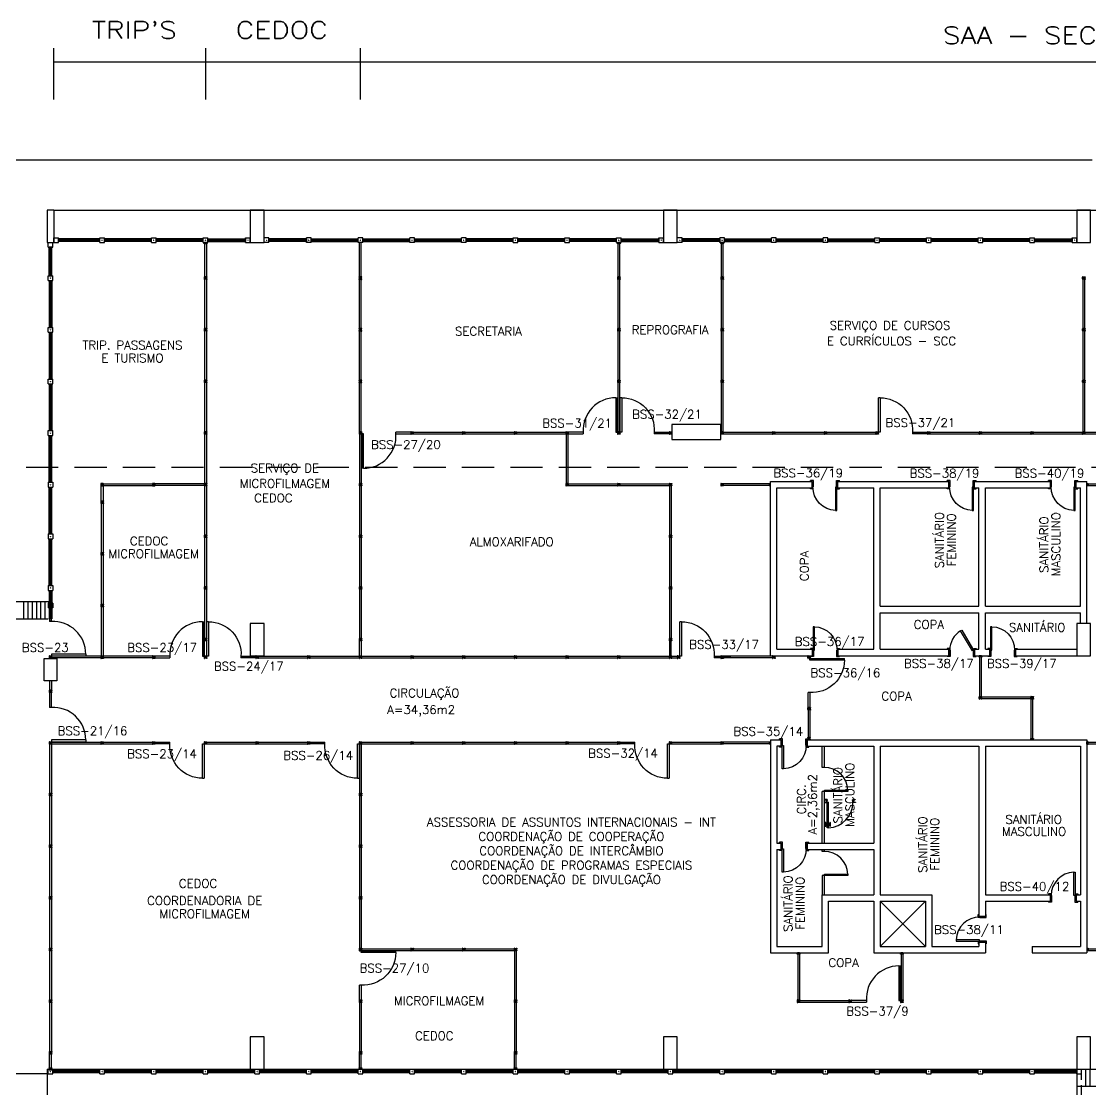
# Model space of a CAD drawing. Header units: millimetres. Extents: x 2121 to 2225, y 1330 to 1388.
# Drawn here: x 2156.72 to 2181.56, y 1362.96 to 1387.77 of the extents above; entities that cross this region are included whole.
import ezdxf
from ezdxf.enums import TextEntityAlignment as Align

# ---------------------------------------------------------------- set-up
doc = ezdxf.new("R2010")
doc.units = ezdxf.units.MM
doc.linetypes.add('HIDDEN', pattern=[0.375, 0.25, -0.125])
for name, color, linetype in [('1', 1, 'Continuous'), ('ALV', 2, 'Continuous'), ('CENTRO_DE_CUSTO', 1, 'Continuous'), ('DIV', 2, 'Continuous'), ('ESQ', 1, 'Continuous'), ('ESTR', 2, 'Continuous'), ('PEÇAS', 1, 'Continuous'), ('PISO', 1, 'Continuous'), ('PORTA', 2, 'Continuous'), ('PROJ', 1, 'HIDDEN'), ('TEXTO', 2, 'Continuous'), ('TEXTO-ENDEREÇO', 2, 'Continuous'), ('TEXTOCENTROCUSTO', 2, 'Continuous'), ('ÁREA', 2, 'Continuous')]:
    doc.layers.add(name, color=color, linetype=linetype)
doc.styles.add('ROMAND', font='romans.shx', dxfattribs={"height": 0.6})
doc.styles.add('UNB-100', font='simplex.shx', dxfattribs={"height": 0.2})
doc.styles.add('UNB-100-1', font='simplex.shx', dxfattribs={"height": 0.2})

# ---------------------------------------------------------------- blocks, each defined once
blk = doc.blocks.new('ESQ')
at = {"linetype": 'Continuous'}
for p, q in [((-0.004, 0), (0.004, 0)), ((0, 0.004), (0, -0.004)), ((0.055, 0.03), (1.145, 0.03)), ((0.055, 0.03), (0.055, -0.03)), ((0.055, 0.01), (1.145, 0.01)), ((1.145, 0.03), (1.145, -0.03)), ((1.204, 0), (1.196, 0)), ((1.2, 0.004), (1.2, -0.004)), ((0.055, -0.01), (1.145, -0.01)), ((0.055, -0.03), (1.145, -0.03))]:
    blk.add_line(p, q, dxfattribs=at)
blk = doc.blocks.new('ESQMT')
for p, q in [((-0.055, 0.055), (-0.055, -0.055)), ((0.055, 0.055), (-0.055, 0.055)), ((0.055, 0.055), (0.055, -0.055)), ((0.055, -0.055), (-0.055, -0.055))]:
    blk.add_line(p, q)
blk = doc.blocks.new('DIVI12')
for p, q in [((-0.004, 0), (0.004, 0)), ((0, 0.004), (0, -0.004)), ((0.025, 0.02), (0.025, -0.02)), ((0.025, 0.02), (1.175, 0.02)), ((1.175, 0.02), (1.175, -0.02)), ((1.204, 0), (1.196, 0)), ((1.2, 0.004), (1.2, -0.004)), ((0.025, -0.02), (1.175, -0.02))]:
    blk.add_line(p, q)
blk = doc.blocks.new('MONT')
for p, q in [((-0.03, 0.03), (-0.03, 0.02)), ((-0.02, 0.03), (-0.03, 0.03)), ((-0.03, 0.02), (-0.025, 0.02)), ((-0.025, -0.02), (-0.025, 0.02)), ((-0.02, 0.025), (-0.02, 0.03)), ((-0.02, 0.025), (0.02, 0.025)), ((0.02, 0.02), (-0.02, 0.02)), ((-0.02, 0.02), (-0.02, -0.02)), ((-0.004, 0), (0.004, 0)), ((0, 0.004), (0, -0.004)), ((0.02, 0.03), (0.02, 0.025)), ((0.02, 0.03), (0.03, 0.03)), ((0.02, -0.02), (0.02, 0.02)), ((0.025, 0.02), (0.025, -0.02)), ((0.025, 0.02), (0.03, 0.02)), ((0.03, 0.03), (0.03, 0.02)), ((-0.025, -0.02), (-0.03, -0.02)), ((-0.03, -0.02), (-0.03, -0.03)), ((-0.03, -0.03), (-0.02, -0.03)), ((-0.02, -0.02), (0.02, -0.02)), ((0.02, -0.025), (-0.02, -0.025)), ((-0.02, -0.03), (-0.02, -0.025)), ((0.02, -0.03), (0.02, -0.025)), ((0.03, -0.03), (0.02, -0.03)), ((0.025, -0.02), (0.03, -0.02)), ((0.03, -0.02), (0.03, -0.03))]:
    blk.add_line(p, q)
blk = doc.blocks.new('IMONT')
for p, q in [((0, 0.025), (0.02, 0.025)), ((0, 0.025), (0, -0.025)), ((0.02, 0.02), (0.005, 0.02)), ((0.005, 0.02), (0.005, -0.02)), ((0.02, 0.03), (0.02, 0.025)), ((0.02, 0.03), (0.03, 0.03)), ((0.02, -0.02), (0.02, 0.02)), ((0.025, 0.02), (0.025, -0.02)), ((0.025, 0.02), (0.03, 0.02)), ((0.03, 0.03), (0.03, 0.02)), ((0.02, -0.025), (0, -0.025)), ((0.005, -0.02), (0.02, -0.02)), ((0.02, -0.03), (0.02, -0.025)), ((0.03, -0.03), (0.02, -0.03)), ((0.025, -0.02), (0.03, -0.02)), ((0.03, -0.02), (0.03, -0.03))]:
    blk.add_line(p, q)
blk = doc.blocks.new('DIVPILAB')
for p, q in [((-0.004, 0), (0.004, 0)), ((0, 0.004), (0, -0.004)), ((-0.02, -0.025), (0.02, -0.025)), ((-0.02, -0.8), (-0.02, -0.025)), ((0.02, -0.8), (0.02, -0.025)), ((-0.02, -0.8), (-0.02, -0.795)), ((-0.02, -0.8), (0.02, -0.8)), ((0.02, -0.8), (0.02, -0.795))]:
    blk.add_line(p, q)
at = {"linetype": 'Continuous', "rotation": 90}
blk.add_blockref('IMONT', (0, -0.825), dxfattribs=at)
blk = doc.blocks.new('DIVPSP')
at = {"linetype": 'Continuous'}
for p, q in [((0.02, -0.025), (-0.02, -0.025)), ((-0.02, -0.35), (-0.02, -0.025)), ((0.02, -0.35), (0.02, -0.025))]:
    blk.add_line(p, q, dxfattribs=at)
at = {"rotation": 90}
blk.add_blockref('IMONT', (0, -0.375), dxfattribs=at)
blk = doc.blocks.new('PDDIV12')
for p, q in [((-0.07, 0.82), (-0.07, 0.02)), ((-0.07, 0.82), (-0.03, 0.82)), ((-0.03, 0.02), (-0.03, 0.82)), ((-1.2, 0), (-1.21, 0)), ((-1.2, 0.01), (-1.2, -0.01)), ((-1.19, 0), (-1.2, 0)), ((-1.175, 0.02), (-1.175, -0.02)), ((-0.825, 0.02), (-1.175, 0.02)), ((-0.825, 0.02), (-0.825, -0.02)), ((-0.07, 0.02), (-0.03, 0.02)), ((-0.01, 0), (0.01, 0)), ((0, -0.01), (0, 0.01)), ((-1.175, -0.02), (-0.825, -0.02))]:
    blk.add_line(p, q)
blk.add_arc((-0.071, 0.065), 0.755, 89.8981, 183.4171)
blk = doc.blocks.new('PEDIV12')
at = {"linetype": 'Continuous', "xscale": -1}
blk.add_blockref('PDDIV12', (0, 0), dxfattribs=at)
blk = doc.blocks.new('DIVALV')
for p, q in [((-1.129, 0), (-1.121, 0)), ((-1.125, 0.004), (-1.125, -0.004)), ((-1.1, 0.02), (-1.01, 0.02)), ((-1.1, 0.02), (-1.1, -0.02)), ((-1.1, 0.02), (-1.095, 0.02)), ((-1.015, 0.02), (-0.025, 0.02)), ((-0.025, 0.02), (-0.025, -0.02)), ((0.004, 0), (-0.004, 0)), ((0, 0.004), (0, -0.004)), ((-1.1, -0.02), (-1.01, -0.02)), ((-1.1, -0.02), (-1.095, -0.02)), ((-1.015, -0.02), (-0.025, -0.02))]:
    blk.add_line(p, q)
at = {"linetype": 'Continuous'}
blk.add_blockref('IMONT', (-1.125, 0), dxfattribs=at)
blk = doc.blocks.new('PRTD6')
for p, q in [((-0.02, 0.57), (-0.02, 0.64)), ((0, 0.64), (-0.02, 0.64)), ((0.129, 0.57), (-0.02, 0.57)), ((0.15, 0.6), (0, 0.6)), ((0.15, 0.6), (0, 0.6)), ((0.15, 0.6), (0, 0.6)), ((0.17, 0.58), (0.129, 0.58)), ((0.129, 0.57), (0.129, 0.58)), ((0.17, 0.64), (0.15, 0.64)), ((0.17, 0.58), (0.17, 0.64)), ((-0.02, 0.03), (-0.02, -0.04)), ((0.129, 0.03), (-0.02, 0.03)), ((0.15, 0), (0, 0)), ((0.15, 0), (0, 0)), ((0.129, 0.03), (0.129, 0.02)), ((0.17, 0.02), (0.129, 0.02)), ((0.133, 0.053), (0.675, 0.053)), ((0.133, 0.023), (0.133, 0.053)), ((0.675, 0.023), (0.133, 0.023)), ((0.17, 0.02), (0.17, -0.04)), ((0, -0.04), (-0.02, -0.04)), ((0.17, -0.04), (0.15, -0.04))]:
    blk.add_line(p, q)
at = {"linetype": 'Continuous'}
blk.add_line((0.675, 0.053), (0.675, 0.023), dxfattribs=at)
blk.add_arc((0.133, 0.038), 0.542, 1.5858, 90.4381, dxfattribs=at)
blk = doc.blocks.new('PRTE6')
at = {"linetype": 'Continuous'}
blk.add_line((0.053, 0.675), (0.023, 0.675), dxfattribs=at)
for p, q in [((0.023, 0.675), (0.023, 0.133)), ((0.053, 0.133), (0.053, 0.675)), ((-0.04, 0.17), (-0.04, 0.15)), ((0.02, 0.17), (-0.04, 0.17)), ((-0.04, 0), (-0.04, -0.02)), ((0, 0.15), (0, 0)), ((0, 0.15), (0, 0)), ((0.02, 0.17), (0.02, 0.129)), ((0.03, 0.129), (0.02, 0.129)), ((0.023, 0.133), (0.053, 0.133)), ((0.03, 0.129), (0.03, -0.02)), ((0.57, 0.129), (0.57, -0.02)), ((0.57, 0.129), (0.58, 0.129)), ((0.58, 0.17), (0.64, 0.17)), ((0.58, 0.17), (0.58, 0.129)), ((0.6, 0.15), (0.6, 0)), ((0.6, 0.15), (0.6, 0)), ((0.6, 0.15), (0.6, 0)), ((0.64, 0.17), (0.64, 0.15)), ((0.03, -0.02), (-0.04, -0.02)), ((0.57, -0.02), (0.64, -0.02)), ((0.64, 0), (0.64, -0.02))]:
    blk.add_line(p, q)
blk.add_arc((0.038, 0.133), 0.542, 359.5619, 88.4142, dxfattribs=at)

msp = doc.modelspace()

# ---------------------------------------------------------------- linework, layer by layer
at = {"linetype": 'Continuous'}
for p, q in [((2157.367, 1375.756), (2157.427, 1375.756)), ((2157.393, 1375.811), (2157.401, 1375.811)), ((2157.397, 1375.815), (2157.397, 1375.807)), ((2157.367, 1374.666), (2157.427, 1374.666)), ((2157.401, 1373.837), (2157.393, 1373.837)), ((2157.397, 1373.833), (2157.397, 1373.841))]:
    msp.add_line(p, q, dxfattribs=at)
at = {"layer": '1'}
for p, q in [((2176.672, 1367.336), (2177.722, 1366.286)), ((2176.672, 1366.286), (2177.722, 1367.336))]:
    msp.add_line(p, q, dxfattribs=at)
at = {"layer": 'ALV'}
for p, q in [((2174.122, 1373.036), (2174.122, 1377.087)), ((2174.122, 1377.087), (2175.087, 1377.087)), ((2174.272, 1373.186), (2174.272, 1376.937)), ((2174.272, 1376.937), (2175.087, 1376.937)), ((2175.087, 1377.088), (2175.087, 1376.937)), ((2175.687, 1376.937), (2175.687, 1377.088)), ((2175.687, 1377.087), (2178.262, 1377.087)), ((2175.687, 1376.937), (2176.522, 1376.937)), ((2176.522, 1373.186), (2176.522, 1376.937)), ((2176.672, 1376.937), (2178.262, 1376.937)), ((2176.672, 1374.186), (2176.672, 1376.937)), ((2178.262, 1377.087), (2178.262, 1376.937)), ((2178.862, 1376.937), (2178.862, 1377.087)), ((2178.862, 1377.087), (2180.622, 1377.087)), ((2178.862, 1376.937), (2178.962, 1376.937)), ((2178.962, 1374.186), (2178.962, 1376.937)), ((2179.112, 1376.937), (2180.622, 1376.937)), ((2179.112, 1374.186), (2179.112, 1376.937)), ((2180.622, 1377.087), (2180.622, 1376.937)), ((2181.222, 1376.937), (2181.222, 1377.087)), ((2181.222, 1377.087), (2181.472, 1377.087)), ((2181.222, 1376.937), (2181.322, 1376.937)), ((2181.322, 1374.186), (2181.322, 1376.937)), ((2181.472, 1373.786), (2181.472, 1377.087)), ((2176.672, 1374.186), (2178.962, 1374.186)), ((2176.672, 1373.186), (2176.672, 1374.036)), ((2176.672, 1374.036), (2178.962, 1374.036)), ((2178.962, 1373.186), (2178.962, 1374.036)), ((2179.112, 1374.186), (2181.322, 1374.186)), ((2179.112, 1373.186), (2179.112, 1374.036)), ((2179.112, 1374.036), (2181.322, 1374.036)), ((2181.322, 1373.786), (2181.322, 1374.036)), ((2174.122, 1373.036), (2175.087, 1373.036)), ((2174.272, 1373.186), (2175.087, 1373.186)), ((2175.687, 1373.186), (2176.522, 1373.186)), ((2175.687, 1373.036), (2178.262, 1373.036)), ((2176.672, 1373.186), (2178.262, 1373.186)), ((2178.262, 1373.036), (2178.262, 1373.186)), ((2178.262, 1373.186), (2178.262, 1373.036)), ((2178.262, 1373.186), (2178.262, 1373.036)), ((2178.262, 1373.186), (2178.262, 1373.036)), ((2178.862, 1373.186), (2178.862, 1373.036)), ((2178.862, 1373.186), (2178.962, 1373.186)), ((2178.862, 1373.186), (2178.862, 1373.036)), ((2178.862, 1373.186), (2178.862, 1373.036)), ((2178.862, 1373.036), (2179.212, 1373.036)), ((2179.112, 1373.186), (2179.212, 1373.186)), ((2179.212, 1373.186), (2179.212, 1373.036)), ((2179.812, 1373.036), (2179.812, 1373.186)), ((2179.812, 1373.186), (2181.237, 1373.186)), ((2179.812, 1373.036), (2181.237, 1373.036)), ((2174.122, 1371.086), (2174.122, 1366.136)), ((2174.122, 1371.086), (2174.372, 1371.086)), ((2174.372, 1371.086), (2174.372, 1370.936)), ((2174.972, 1371.086), (2181.472, 1371.086)), ((2174.972, 1371.086), (2174.972, 1370.936)), ((2181.472, 1371.086), (2181.472, 1366.136)), ((2174.272, 1370.936), (2174.272, 1368.686)), ((2174.372, 1370.936), (2174.272, 1370.936)), ((2174.972, 1370.936), (2175.322, 1370.936)), ((2175.322, 1370.936), (2176.522, 1370.936)), ((2176.522, 1370.936), (2176.522, 1368.686)), ((2176.672, 1370.936), (2176.672, 1367.486)), ((2176.672, 1370.936), (2178.962, 1370.936)), ((2178.962, 1370.936), (2178.962, 1366.986)), ((2179.112, 1370.936), (2179.112, 1367.486)), ((2179.112, 1370.936), (2181.322, 1370.936)), ((2181.322, 1370.936), (2181.322, 1367.486)), ((2174.272, 1368.686), (2174.372, 1368.686)), ((2174.272, 1368.536), (2174.372, 1368.536)), ((2174.272, 1368.536), (2174.272, 1366.286)), ((2174.372, 1368.686), (2174.372, 1368.536)), ((2174.972, 1368.686), (2174.972, 1368.536)), ((2174.972, 1368.686), (2175.322, 1368.686)), ((2174.972, 1368.536), (2175.322, 1368.536)), ((2175.322, 1368.686), (2176.522, 1368.686)), ((2175.322, 1368.536), (2176.522, 1368.536)), ((2176.522, 1368.536), (2176.522, 1367.486)), ((2175.322, 1367.486), (2176.522, 1367.486)), ((2175.322, 1366.286), (2175.322, 1367.486)), ((2175.472, 1367.336), (2176.522, 1367.336)), ((2175.472, 1366.136), (2175.472, 1367.336)), ((2176.522, 1367.336), (2176.522, 1366.136)), ((2176.672, 1367.486), (2177.872, 1367.486)), ((2176.672, 1367.336), (2176.672, 1366.286)), ((2176.672, 1367.336), (2177.722, 1367.336)), ((2177.722, 1367.336), (2177.722, 1366.286)), ((2177.872, 1367.486), (2177.872, 1366.286)), ((2179.112, 1367.486), (2180.622, 1367.486)), ((2179.112, 1367.336), (2179.112, 1366.986)), ((2179.112, 1367.336), (2180.622, 1367.336)), ((2180.622, 1367.336), (2180.622, 1367.486)), ((2181.222, 1367.486), (2181.222, 1367.336)), ((2181.222, 1367.486), (2181.322, 1367.486)), ((2181.222, 1367.336), (2181.322, 1367.336)), ((2181.322, 1367.336), (2181.322, 1366.286)), ((2178.962, 1366.986), (2179.112, 1366.986)), ((2174.272, 1366.286), (2175.322, 1366.286)), ((2176.672, 1366.286), (2177.722, 1366.286)), ((2177.872, 1366.286), (2178.962, 1366.286)), ((2179.112, 1366.386), (2178.962, 1366.386)), ((2178.962, 1366.386), (2178.962, 1366.286)), ((2179.112, 1366.386), (2179.112, 1366.136)), ((2180.197, 1366.286), (2180.197, 1366.136)), ((2180.197, 1366.286), (2181.322, 1366.286)), ((2174.122, 1366.136), (2175.472, 1366.136)), ((2176.522, 1366.136), (2179.112, 1366.136)), ((2180.197, 1366.136), (2181.472, 1366.136))]:
    msp.add_line(p, q, dxfattribs=at)
at = {"layer": 'DIV'}
for p, q in [((2164.542, 1382.636), (2164.542, 1382.746)), ((2164.652, 1382.746), (2164.542, 1382.746)), ((2164.652, 1382.636), (2164.652, 1382.746)), ((2164.652, 1382.636), (2164.542, 1382.636)), ((2164.577, 1381.836), (2164.577, 1382.636)), ((2164.617, 1381.836), (2164.617, 1382.636)), ((2164.617, 1381.836), (2164.577, 1381.836)), ((2164.601, 1381.811), (2164.593, 1381.811)), ((2164.597, 1381.807), (2164.597, 1381.815)), ((2157.401, 1374.206), (2157.393, 1374.206)), ((2157.397, 1374.21), (2157.397, 1374.202)), ((2157.417, 1374.181), (2157.377, 1374.181)), ((2157.377, 1374.151), (2157.377, 1374.181)), ((2157.417, 1374.151), (2157.417, 1374.181)), ((2160.977, 1373.036), (2160.977, 1373.381)), ((2161.017, 1373.386), (2161.017, 1373.031)), ((2164.577, 1373.036), (2164.577, 1373.381)), ((2164.617, 1373.386), (2164.617, 1373.031)), ((2171.777, 1373.381), (2171.777, 1373.036)), ((2171.817, 1373.036), (2171.817, 1373.381)), ((2162.177, 1373.036), (2162.217, 1373.036)), ((2171.772, 1373.026), (2171.772, 1372.986)), ((2171.827, 1373.026), (2171.956, 1373.026)), ((2171.827, 1372.986), (2171.956, 1372.986)), ((2171.961, 1373.026), (2171.961, 1372.986)), ((2178.977, 1373.011), (2178.977, 1372.085)), ((2178.977, 1373.011), (2178.977, 1373.006)), ((2179.017, 1373.011), (2178.977, 1373.011)), ((2179.001, 1373.036), (2178.993, 1373.036)), ((2178.997, 1373.04), (2178.997, 1373.032)), ((2179.017, 1373.011), (2179.017, 1372.085)), ((2179.017, 1373.011), (2179.017, 1373.006)), ((2157.377, 1372.456), (2157.377, 1372.236)), ((2157.417, 1372.456), (2157.417, 1372.236)), ((2157.417, 1372.236), (2157.377, 1372.236)), ((2157.401, 1372.211), (2157.393, 1372.211)), ((2157.397, 1372.207), (2157.397, 1372.215)), ((2179.017, 1372.085), (2178.977, 1372.085)), ((2179.001, 1372.06), (2178.993, 1372.06)), ((2178.997, 1372.056), (2178.997, 1372.064)), ((2180.177, 1371.11), (2180.177, 1372.035)), ((2180.177, 1372.035), (2180.217, 1372.035)), ((2180.193, 1372.06), (2180.201, 1372.06)), ((2180.197, 1372.064), (2180.197, 1372.056)), ((2180.217, 1371.11), (2180.217, 1372.035)), ((2174.997, 1371.781), (2174.997, 1371.141)), ((2175.037, 1371.781), (2174.997, 1371.781)), ((2175.021, 1371.806), (2175.013, 1371.806)), ((2175.017, 1371.81), (2175.017, 1371.802)), ((2175.037, 1371.781), (2175.037, 1371.141)), ((2180.177, 1371.11), (2180.177, 1371.115)), ((2180.177, 1371.11), (2180.217, 1371.11)), ((2180.193, 1371.085), (2180.201, 1371.085)), ((2180.197, 1371.081), (2180.197, 1371.089)), ((2180.217, 1371.11), (2180.217, 1371.115)), ((2175.322, 1370.444), (2175.322, 1370.936)), ((2175.372, 1370.444), (2175.372, 1370.936)), ((2175.372, 1370.444), (2175.322, 1370.444)), ((2175.322, 1368.686), (2175.322, 1369.887)), ((2175.918, 1369.887), (2175.322, 1369.887)), ((2175.372, 1368.686), (2175.372, 1369.887)), ((2175.376, 1369.887), (2175.376, 1369.917)), ((2175.376, 1369.917), (2175.918, 1369.917)), ((2175.918, 1369.917), (2175.918, 1369.887)), ((2175.372, 1369.686), (2175.422, 1369.686)), ((2175.372, 1369.636), (2175.422, 1369.636)), ((2175.422, 1369.636), (2175.422, 1369.686)), ((2176.052, 1369.636), (2176.052, 1369.686)), ((2175.322, 1368.49), (2175.322, 1368.536)), ((2175.372, 1368.49), (2175.322, 1368.49)), ((2175.372, 1368.49), (2175.372, 1368.536)), ((2175.918, 1367.933), (2175.322, 1367.933)), ((2175.322, 1367.933), (2175.322, 1367.486)), ((2175.372, 1367.486), (2175.372, 1367.933)), ((2175.376, 1367.963), (2175.918, 1367.963)), ((2175.376, 1367.933), (2175.376, 1367.963)), ((2175.918, 1367.963), (2175.918, 1367.933))]:
    msp.add_line(p, q, dxfattribs=at)
msp.add_lwpolyline([(2171.827, 1378.057), (2172.967, 1378.057), (2172.967, 1378.407), (2171.827, 1378.407)], close=True, dxfattribs=at)
for points in [[(2158.577, 1376.636), (2158.577, 1376.981)], [(2158.617, 1376.981), (2158.617, 1376.636)], [(2157.417, 1374.236), (2157.377, 1374.236)]]:
    msp.add_lwpolyline(points, dxfattribs=at)
at = {"layer": 'ESQ'}
for p, q in [((2158.542, 1382.721), (2157.582, 1382.721)), ((2157.582, 1382.661), (2157.582, 1382.721)), ((2158.542, 1382.701), (2157.582, 1382.701)), ((2158.542, 1382.681), (2157.582, 1382.681)), ((2158.542, 1382.661), (2157.582, 1382.661)), ((2158.542, 1382.661), (2158.542, 1382.721)), ((2158.601, 1382.691), (2158.593, 1382.691)), ((2158.597, 1382.687), (2158.597, 1382.695)), ((2161.052, 1382.721), (2161.927, 1382.721)), ((2161.052, 1382.701), (2161.927, 1382.701)), ((2161.052, 1382.681), (2161.927, 1382.681)), ((2161.052, 1382.661), (2161.927, 1382.661)), ((2163.342, 1382.721), (2162.467, 1382.721)), ((2163.342, 1382.701), (2162.467, 1382.701)), ((2163.342, 1382.681), (2162.467, 1382.681)), ((2163.342, 1382.661), (2162.467, 1382.661)), ((2170.593, 1382.691), (2170.601, 1382.691)), ((2170.597, 1382.695), (2170.597, 1382.687)), ((2170.652, 1382.721), (2171.527, 1382.721)), ((2170.652, 1382.721), (2170.652, 1382.661)), ((2170.652, 1382.701), (2171.527, 1382.701)), ((2170.652, 1382.681), (2171.527, 1382.681)), ((2170.652, 1382.661), (2171.527, 1382.661)), ((2171.527, 1382.721), (2171.527, 1382.661)), ((2171.586, 1382.691), (2171.578, 1382.691)), ((2171.582, 1382.695), (2171.582, 1382.687)), ((2172.008, 1382.691), (2172.016, 1382.691)), ((2172.012, 1382.695), (2172.012, 1382.687)), ((2172.067, 1382.721), (2172.067, 1382.661)), ((2172.942, 1382.721), (2172.067, 1382.721)), ((2172.942, 1382.701), (2172.067, 1382.701)), ((2172.942, 1382.681), (2172.067, 1382.681)), ((2172.942, 1382.661), (2172.067, 1382.661)), ((2172.942, 1382.721), (2172.942, 1382.661)), ((2173.001, 1382.691), (2172.993, 1382.691)), ((2172.993, 1382.691), (2173.001, 1382.691)), ((2172.997, 1382.695), (2172.997, 1382.687)), ((2172.997, 1382.695), (2172.997, 1382.687)), ((2173.052, 1382.721), (2173.052, 1382.661)), ((2180.193, 1382.691), (2180.201, 1382.691)), ((2180.197, 1382.695), (2180.197, 1382.687)), ((2180.252, 1382.721), (2181.127, 1382.721)), ((2180.252, 1382.721), (2180.252, 1382.661)), ((2180.252, 1382.701), (2181.127, 1382.701)), ((2180.252, 1382.681), (2181.127, 1382.681)), ((2180.252, 1382.661), (2181.127, 1382.661)), ((2181.127, 1382.721), (2181.127, 1382.661)), ((2181.186, 1382.691), (2181.178, 1382.691)), ((2181.182, 1382.695), (2181.182, 1382.687)), ((2157.427, 1382.526), (2157.367, 1382.526)), ((2157.367, 1381.866), (2157.367, 1382.526)), ((2157.427, 1382.526), (2157.367, 1382.526)), ((2157.387, 1381.866), (2157.387, 1382.526)), ((2157.407, 1381.866), (2157.407, 1382.526)), ((2157.427, 1381.866), (2157.427, 1382.526)), ((2157.427, 1381.866), (2157.367, 1381.866)), ((2157.401, 1381.811), (2157.393, 1381.811)), ((2157.397, 1381.807), (2157.397, 1381.815)), ((2157.367, 1374.666), (2157.367, 1375.756)), ((2157.387, 1374.666), (2157.387, 1375.756)), ((2157.407, 1374.666), (2157.407, 1375.756)), ((2157.427, 1374.666), (2157.427, 1375.756)), ((2157.367, 1374.556), (2157.367, 1374.236)), ((2157.387, 1374.556), (2157.387, 1374.236)), ((2157.393, 1374.611), (2157.401, 1374.611)), ((2157.401, 1374.611), (2157.393, 1374.611)), ((2157.397, 1374.607), (2157.397, 1374.615)), ((2157.397, 1374.615), (2157.397, 1374.607)), ((2157.407, 1374.556), (2157.407, 1374.236)), ((2157.427, 1374.556), (2157.427, 1374.236)), ((2157.367, 1374.176), (2157.367, 1373.892)), ((2157.387, 1374.181), (2157.387, 1373.892)), ((2157.407, 1374.181), (2157.407, 1373.892)), ((2157.427, 1374.186), (2157.427, 1373.892)), ((2157.427, 1373.892), (2157.367, 1373.892)), ((2157.429, 1363.406), (2157.369, 1363.406)), ((2180.254, 1363.411), (2180.254, 1363.351)), ((2180.254, 1363.411), (2181.237, 1363.411)), ((2180.254, 1363.391), (2181.237, 1363.391)), ((2180.254, 1363.371), (2181.237, 1363.371)), ((2180.254, 1363.351), (2181.237, 1363.351)), ((2181.237, 1363.411), (2181.237, 1363.351))]:
    msp.add_line(p, q, dxfattribs=at)
at = {"layer": 'ESQ', "linetype": 'HIDDEN'}
for p, q in [((2160.993, 1382.691), (2161.001, 1382.691)), ((2160.997, 1382.695), (2160.997, 1382.687)), ((2161.052, 1382.721), (2161.052, 1382.661)), ((2161.927, 1382.721), (2161.927, 1382.661)), ((2161.986, 1382.691), (2161.978, 1382.691)), ((2161.982, 1382.695), (2161.982, 1382.687)), ((2162.408, 1382.691), (2162.416, 1382.691)), ((2162.412, 1382.695), (2162.412, 1382.687)), ((2162.467, 1382.721), (2162.467, 1382.661)), ((2163.342, 1382.721), (2163.342, 1382.661)), ((2163.401, 1382.691), (2163.393, 1382.691)), ((2163.397, 1382.695), (2163.397, 1382.687))]:
    msp.add_line(p, q, dxfattribs=at)
at = {"layer": 'ESTR'}
for p, q in [((2157.472, 1383.386), (2157.322, 1383.386)), ((2157.322, 1383.386), (2157.322, 1382.636)), ((2157.472, 1383.386), (2157.472, 1382.636)), ((2162.357, 1383.386), (2162.037, 1383.386)), ((2162.037, 1383.386), (2162.037, 1382.636)), ((2162.357, 1382.636), (2162.357, 1383.386)), ((2171.957, 1383.386), (2171.637, 1383.386)), ((2171.637, 1383.386), (2171.637, 1382.636)), ((2171.957, 1382.636), (2171.957, 1383.386)), ((2181.557, 1383.386), (2181.237, 1383.386)), ((2181.237, 1383.386), (2181.237, 1382.636)), ((2181.557, 1382.636), (2181.557, 1383.386)), ((2157.322, 1382.636), (2157.472, 1382.636)), ((2162.037, 1382.636), (2162.357, 1382.636)), ((2171.637, 1382.636), (2171.957, 1382.636)), ((2181.237, 1382.636), (2181.557, 1382.636)), ((2162.037, 1373.786), (2162.037, 1373.036)), ((2162.357, 1373.786), (2162.037, 1373.786)), ((2162.357, 1373.036), (2162.357, 1373.786)), ((2181.237, 1373.786), (2181.237, 1373.036)), ((2181.557, 1373.786), (2181.237, 1373.786)), ((2181.557, 1373.036), (2181.557, 1373.786)), ((2162.037, 1373.036), (2162.357, 1373.036)), ((2181.237, 1373.036), (2181.557, 1373.036)), ((2162.037, 1364.186), (2162.037, 1363.436)), ((2162.357, 1364.186), (2162.037, 1364.186)), ((2162.357, 1363.436), (2162.357, 1364.186)), ((2171.637, 1364.186), (2171.637, 1363.436)), ((2171.957, 1364.186), (2171.637, 1364.186)), ((2171.957, 1363.436), (2171.957, 1364.186)), ((2181.237, 1364.186), (2181.237, 1363.436)), ((2181.557, 1364.186), (2181.237, 1364.186)), ((2181.557, 1363.436), (2181.557, 1364.186)), ((2162.037, 1363.436), (2162.357, 1363.436)), ((2171.637, 1363.436), (2171.957, 1363.436)), ((2181.237, 1363.436), (2181.557, 1363.436))]:
    msp.add_line(p, q, dxfattribs=at)
msp.add_lwpolyline([(2157.247, 1372.456), (2157.247, 1372.976), (2157.547, 1372.976), (2157.547, 1372.456), (2157.247, 1372.456)], dxfattribs=at)
at = {"layer": 'PEÇAS'}
msp.add_arc((2174.439, 1367.683), 0.0238, 125.9292, 154.4596, dxfattribs=at)
at = {"layer": 'PISO'}
for p, q in [((2152.617, 1384.561), (2157.472, 1384.561)), ((2157.472, 1384.561), (2171.822, 1384.561)), ((2171.822, 1384.561), (2181.597, 1384.561)), ((2157.472, 1383.386), (2210.037, 1383.386)), ((2152.676, 1374.296), (2157.367, 1374.296)), ((2152.676, 1373.896), (2157.342, 1373.896)), ((2157.344, 1363.326), (2152.757, 1363.326)), ((2157.322, 1363.436), (2157.322, 1346.186)), ((2157.322, 1363.436), (2162.037, 1363.436)), ((2162.357, 1363.436), (2171.637, 1363.436)), ((2171.957, 1363.436), (2181.237, 1363.436)), ((2181.237, 1363.436), (2191.157, 1363.436)), ((2181.237, 1363.436), (2181.237, 1363.036)), ((2181.437, 1363.436), (2181.437, 1363.036)), ((2181.537, 1363.436), (2181.537, 1363.036)), ((2181.237, 1363.036), (2190.937, 1363.036))]:
    msp.add_line(p, q, dxfattribs=at)
at = {"layer": 'PISO', "linetype": 'Continuous'}
for p, q in [((2156.776, 1373.896), (2156.776, 1374.296)), ((2156.876, 1373.896), (2156.876, 1374.296)), ((2156.976, 1373.896), (2156.976, 1374.296)), ((2157.076, 1373.896), (2157.076, 1374.296)), ((2157.176, 1373.896), (2157.176, 1374.296)), ((2157.276, 1373.896), (2157.276, 1374.296)), ((2181.237, 1363.036), (2181.237, 1346.211)), ((2181.337, 1363.036), (2181.337, 1346.211))]:
    msp.add_line(p, q, dxfattribs=at)
at = {"layer": 'PISO', "linetype": 'HIDDEN'}
msp.add_line((2181.337, 1363.436), (2181.337, 1363.036), dxfattribs=at)
at = {"layer": 'PORTA'}
for p, q in [((2178.537, 1373.619), (2178.563, 1373.635)), ((2178.813, 1373.153), (2178.537, 1373.619)), ((2178.563, 1373.635), (2178.839, 1373.168)), ((2178.222, 1373.206), (2178.222, 1373.186)), ((2178.282, 1373.206), (2178.222, 1373.206)), ((2178.282, 1373.206), (2178.282, 1373.164)), ((2178.842, 1373.206), (2178.902, 1373.206)), ((2178.842, 1373.206), (2178.842, 1373.164)), ((2178.902, 1373.206), (2178.902, 1373.186)), ((2178.222, 1373.036), (2178.222, 1373.016)), ((2178.292, 1373.016), (2178.222, 1373.016)), ((2178.292, 1373.164), (2178.282, 1373.164)), ((2178.292, 1373.164), (2178.292, 1373.016)), ((2178.839, 1373.168), (2178.813, 1373.153)), ((2178.832, 1373.164), (2178.832, 1373.016)), ((2178.832, 1373.164), (2178.842, 1373.164)), ((2178.832, 1373.016), (2178.902, 1373.016)), ((2178.902, 1373.036), (2178.902, 1373.016)), ((2175.377, 1369.636), (2175.377, 1369.626)), ((2175.377, 1369.626), (2175.427, 1369.626)), ((2175.437, 1369.696), (2175.387, 1369.696)), ((2175.387, 1369.696), (2175.387, 1369.686)), ((2175.422, 1369.686), (2175.437, 1369.686)), ((2175.422, 1369.636), (2175.427, 1369.636)), ((2175.427, 1369.626), (2175.427, 1369.636)), ((2175.427, 1369.636), (2175.437, 1369.636)), ((2175.437, 1369.686), (2175.437, 1369.696)), ((2175.447, 1369.686), (2175.437, 1369.686)), ((2175.437, 1369.636), (2175.437, 1369.671)), ((2175.437, 1369.671), (2175.447, 1369.671)), ((2175.437, 1369.036), (2175.437, 1369.636)), ((2175.437, 1369.636), (2175.467, 1369.636)), ((2175.447, 1369.671), (2175.447, 1369.686)), ((2175.467, 1369.036), (2175.467, 1369.636)), ((2176.027, 1369.671), (2176.027, 1369.686)), ((2176.027, 1369.686), (2176.037, 1369.686)), ((2176.037, 1369.671), (2176.027, 1369.671)), ((2176.037, 1369.686), (2176.037, 1369.696)), ((2176.037, 1369.696), (2176.087, 1369.696)), ((2176.052, 1369.686), (2176.037, 1369.686)), ((2176.037, 1369.636), (2176.037, 1369.671)), ((2176.047, 1369.636), (2176.037, 1369.636)), ((2176.047, 1369.626), (2176.047, 1369.636)), ((2176.052, 1369.636), (2176.047, 1369.636)), ((2176.097, 1369.626), (2176.047, 1369.626)), ((2176.087, 1369.696), (2176.087, 1369.686)), ((2176.097, 1369.636), (2176.097, 1369.626)), ((2175.391, 1369.088), (2175.391, 1369.156)), ((2175.408, 1369.088), (2175.408, 1369.156)), ((2175.408, 1369.111), (2175.432, 1369.111)), ((2175.408, 1369.088), (2175.432, 1369.088)), ((2175.431, 1369.079), (2175.431, 1369.12)), ((2175.431, 1369.12), (2175.437, 1369.12)), ((2175.431, 1369.079), (2175.437, 1369.079)), ((2175.467, 1369.036), (2175.437, 1369.036)), ((2175.473, 1369.12), (2175.467, 1369.12)), ((2175.473, 1369.079), (2175.467, 1369.079)), ((2175.473, 1369.079), (2175.473, 1369.12)), ((2175.496, 1369.111), (2175.473, 1369.111)), ((2175.496, 1369.088), (2175.473, 1369.088)), ((2175.496, 1369.088), (2175.496, 1369.156)), ((2175.514, 1369.088), (2175.514, 1369.156))]:
    msp.add_line(p, q, dxfattribs=at)
at = {"layer": 'PORTA', "linetype": 'Continuous'}
msp.add_arc((2178.826, 1373.161), 0.542, 122.2108, 179.6304, dxfattribs=at)
at = {"layer": 'PORTA', "color": 1}
msp.add_arc((2175.376, 1369.902), 0.542, 1.5858, 90.4381, dxfattribs=at)
at = {"layer": 'PORTA'}
for centre, radius, start, end in [((2175.437, 1369.636), 0.6, 272.866, 0), ((2175.399, 1369.156), 0.00874, 90, 180), ((2175.399, 1369.088), 0.00874, 180, 270), ((2175.399, 1369.156), 0.00874, 0, 90), ((2175.399, 1369.088), 0.00874, 270, 0), ((2175.505, 1369.156), 0.00874, 90, 180), ((2175.505, 1369.088), 0.00874, 180, 270), ((2175.505, 1369.156), 0.00874, 0, 90), ((2175.505, 1369.088), 0.00874, 270, 0), ((2175.376, 1367.948), 0.542, 1.5858, 90.4381)]:
    msp.add_arc(centre, radius, start, end, dxfattribs=at)
at = {"layer": 'PROJ', "linetype": 'HIDDEN', "ltscale": 3}
msp.add_lwpolyline([(2130.954, 1377.421), (2193.454, 1377.421), (2193.454, 1375.629), (2203.004, 1375.629), (2203.004, 1361.929), (2191.164, 1361.929), (2191.164, 1346.379), (2203.004, 1346.379), (2203.004, 1332.629), (2193.454, 1332.629), (2193.454, 1330.887), (2162.364, 1330.887), (2162.364, 1329.529), (2142.844, 1329.529)], dxfattribs=at)
at = {"layer": 'TEXTOCENTROCUSTO'}
for p, q in [((2157.476, 1385.959), (2157.476, 1387.148)), ((2161.007, 1385.959), (2161.007, 1387.148)), ((2164.597, 1385.959), (2164.597, 1387.148)), ((2157.476, 1386.834), (2210.349, 1386.834))]:
    msp.add_line(p, q, dxfattribs=at)

# ---------------------------------------------------------------- block references
at = {"layer": 'DIV'}
for name, p, rotation in [('DIVPILAB', (2160.997, 1381.811), 180), ('DIVPILAB', (2170.597, 1381.811), 180), ('DIVPILAB', (2172.997, 1381.811), 180), ('DIVI12', (2160.997, 1381.811), 270), ('DIVI12', (2170.597, 1381.811), 270), ('DIVI12', (2172.997, 1381.811), 270), ('DIVI12', (2181.397, 1381.811), 270), ('DIVI12', (2160.997, 1380.611), 270), ('DIVI12', (2170.597, 1380.611), 270), ('DIVI12', (2172.997, 1380.611), 270), ('DIVI12', (2181.397, 1380.611), 270), ('DIVI12', (2160.997, 1379.411), 270), ('DIVI12', (2170.597, 1379.411), 270), ('DIVI12', (2172.997, 1379.411), 270), ('DIVI12', (2181.397, 1379.411), 270), ('DIVI12', (2160.997, 1378.211), 270), ('DIVI12', (2164.597, 1378.211), 270), ('DIVI12', (2169.397, 1378.211), 270), ('DIVI12', (2160.997, 1377.011), 270), ('DIVI12', (2164.597, 1377.011), 270), ('DIVI12', (2171.797, 1377.011), 270), ('DIVALV', (2172.997, 1377.011), 180), ('DIVI12', (2158.597, 1376.606), 270), ('DIVI12', (2160.997, 1375.811), 270), ('DIVI12', (2164.597, 1375.811), 270), ('DIVI12', (2171.797, 1375.811), 270), ('DIVI12', (2158.597, 1375.406), 270), ('DIVI12', (2160.997, 1374.611), 270), ('DIVI12', (2164.597, 1374.611), 270), ('DIVI12', (2171.797, 1374.611), 270), ('DIVI12', (2158.597, 1374.206), 270), ('IMONT', (2178.997, 1373.036), 270), ('DIVI12', (2157.397, 1371.011), 270), ('PEDIV12', (2160.997, 1371.011), 180), ('PEDIV12', (2164.597, 1371.011), 180), ('DIVI12', (2164.597, 1371.011), 270), ('PEDIV12', (2171.797, 1371.011), 180), ('DIVALV', (2172.997, 1371.011), 180), ('IMONT', (2180.197, 1371.085), 90), ('DIVI12', (2157.397, 1369.811), 270), ('DIVI12', (2164.597, 1369.811), 270), ('DIVI12', (2157.397, 1368.611), 270), ('DIVI12', (2164.597, 1368.611), 270), ('DIVI12', (2157.397, 1367.411), 270), ('DIVI12', (2164.597, 1367.411), 270), ('DIVI12', (2157.397, 1366.211), 270), ('DIVI12', (2168.197, 1366.211), 270), ('DIVALV', (2174.774, 1365.011), 270), ('DIVALV', (2177.174, 1365.011), 270), ('DIVI12', (2157.397, 1365.011), 270), ('DIVI12', (2164.597, 1365.011), 270), ('DIVI12', (2168.197, 1365.011), 270)]:
    msp.add_blockref(name, p, dxfattribs=dict(at, rotation=rotation))
for name, p in [('MONT', (2160.997, 1381.811)), ('MONT', (2170.597, 1381.811)), ('MONT', (2172.997, 1381.811)), ('MONT', (2181.397, 1381.811)), ('MONT', (2160.997, 1380.611)), ('MONT', (2170.597, 1380.611)), ('MONT', (2172.997, 1380.611)), ('MONT', (2181.397, 1380.611)), ('MONT', (2160.997, 1379.411)), ('MONT', (2170.597, 1379.411)), ('MONT', (2172.997, 1379.411)), ('MONT', (2181.397, 1379.411)), ('PDDIV12', (2170.597, 1378.211)), ('PEDIV12', (2170.597, 1378.211)), ('PEDIV12', (2176.597, 1378.211)), ('MONT', (2160.997, 1378.211)), ('MONT', (2164.597, 1378.211)), ('MONT', (2165.797, 1378.211)), ('DIVI12', (2165.797, 1378.211)), ('MONT', (2166.997, 1378.211)), ('MONT', (2166.997, 1378.211)), ('DIVI12', (2166.997, 1378.211)), ('DIVI12', (2166.997, 1378.211)), ('MONT', (2168.197, 1378.211)), ('MONT', (2168.197, 1378.211)), ('DIVI12', (2168.197, 1378.211)), ('DIVI12', (2168.197, 1378.211)), ('MONT', (2169.397, 1378.211)), ('MONT', (2169.397, 1378.211)), ('MONT', (2170.597, 1378.211)), ('MONT', (2170.597, 1378.211)), ('MONT', (2171.797, 1378.211)), ('MONT', (2172.997, 1378.211)), ('MONT', (2172.997, 1378.211)), ('MONT', (2172.997, 1378.211)), ('DIVI12', (2172.997, 1378.211)), ('MONT', (2174.197, 1378.211)), ('DIVI12', (2174.197, 1378.211)), ('MONT', (2175.397, 1378.211)), ('DIVI12', (2175.397, 1378.211)), ('MONT', (2176.597, 1378.211)), ('MONT', (2177.797, 1378.211)), ('DIVI12', (2177.797, 1378.211)), ('MONT', (2178.997, 1378.211)), ('DIVI12', (2178.997, 1378.211)), ('MONT', (2180.197, 1378.211)), ('DIVI12', (2180.197, 1378.211)), ('MONT', (2181.397, 1378.211)), ('DIVI12', (2181.397, 1378.211)), ('DIVI12', (2158.597, 1377.011)), ('MONT', (2160.997, 1377.011)), ('MONT', (2164.597, 1377.011)), ('MONT', (2169.397, 1377.011)), ('DIVI12', (2169.397, 1377.011)), ('MONT', (2170.597, 1377.011)), ('DIVI12', (2170.597, 1377.011)), ('MONT', (2171.797, 1377.011)), ('MONT', (2172.997, 1377.011)), ('DIVALV', (2182.597, 1377.011)), ('MONT', (2160.997, 1375.811)), ('MONT', (2164.597, 1375.811)), ('MONT', (2171.797, 1375.811)), ('MONT', (2160.997, 1374.611)), ('MONT', (2164.597, 1374.611)), ('MONT', (2171.797, 1374.611)), ('MONT', (2157.397, 1374.206)), ('PEDIV12', (2160.997, 1373.006)), ('MONT', (2160.997, 1373.411)), ('MONT', (2164.597, 1373.411)), ('MONT', (2171.797, 1373.411)), ('MONT', (2157.397, 1373.006)), ('MONT', (2160.997, 1373.006)), ('MONT', (2162.197, 1373.006)), ('DIVI12', (2162.197, 1373.006)), ('MONT', (2163.397, 1373.006)), ('DIVI12', (2163.397, 1373.006)), ('MONT', (2164.597, 1373.006)), ('DIVI12', (2164.597, 1373.006)), ('MONT', (2165.797, 1373.006)), ('DIVI12', (2165.797, 1373.006)), ('MONT', (2166.997, 1373.006)), ('DIVI12', (2166.997, 1373.006)), ('MONT', (2168.197, 1373.006)), ('DIVI12', (2168.197, 1373.006)), ('MONT', (2169.397, 1373.006)), ('DIVI12', (2169.397, 1373.006)), ('MONT', (2170.597, 1373.006)), ('DIVI12', (2170.597, 1373.006)), ('MONT', (2171.797, 1373.006)), ('MONT', (2171.986, 1373.006)), ('MONT', (2174.197, 1373.006)), ('MONT', (2175.017, 1373.006)), ('MONT', (2157.397, 1372.211)), ('MONT', (2178.997, 1372.06)), ('DIVI12', (2178.997, 1372.06)), ('MONT', (2180.197, 1372.06)), ('MONT', (2175.017, 1371.806)), ('MONT', (2157.397, 1371.011)), ('DIVI12', (2157.397, 1371.011)), ('MONT', (2158.597, 1371.011)), ('DIVI12', (2158.597, 1371.011)), ('MONT', (2159.797, 1371.011)), ('MONT', (2160.997, 1371.011)), ('DIVI12', (2160.997, 1371.011)), ('MONT', (2162.197, 1371.011)), ('DIVI12', (2162.197, 1371.011)), ('MONT', (2163.397, 1371.011)), ('MONT', (2164.597, 1371.011)), ('DIVI12', (2164.597, 1371.011)), ('MONT', (2165.797, 1371.011)), ('DIVI12', (2165.797, 1371.011)), ('MONT', (2166.997, 1371.011)), ('DIVI12', (2166.997, 1371.011)), ('MONT', (2168.197, 1371.011)), ('DIVI12', (2168.197, 1371.011)), ('MONT', (2169.397, 1371.011)), ('DIVI12', (2169.397, 1371.011)), ('MONT', (2170.597, 1371.011)), ('MONT', (2171.797, 1371.011)), ('DIVI12', (2171.797, 1371.011)), ('MONT', (2172.997, 1371.011)), ('MONT', (2157.397, 1369.811)), ('MONT', (2164.597, 1369.811)), ('MONT', (2157.397, 1368.611)), ('MONT', (2164.597, 1368.611)), ('MONT', (2157.397, 1367.411)), ('MONT', (2164.597, 1367.411)), ('MONT', (2157.397, 1366.211)), ('MONT', (2164.597, 1366.211)), ('DIVI12', (2164.597, 1366.211)), ('MONT', (2165.797, 1366.211)), ('DIVI12', (2165.797, 1366.211)), ('MONT', (2166.997, 1366.211)), ('DIVI12', (2166.997, 1366.211)), ('MONT', (2168.197, 1366.211)), ('DIVALV', (2182.597, 1366.211)), ('PDDIV12', (2177.174, 1365.011)), ('MONT', (2157.397, 1365.011)), ('MONT', (2164.597, 1365.011)), ('MONT', (2168.197, 1365.011)), ('MONT', (2174.774, 1365.011)), ('DIVI12', (2174.774, 1365.011)), ('MONT', (2175.974, 1365.011)), ('MONT', (2177.174, 1365.011)), ('MONT', (2157.397, 1363.811)), ('DIVPSP', (2157.397, 1363.811)), ('MONT', (2164.597, 1363.811)), ('DIVPSP', (2164.597, 1363.811)), ('MONT', (2168.197, 1363.811)), ('DIVPSP', (2168.197, 1363.811))]:
    msp.add_blockref(name, p, dxfattribs=at)
at = {"layer": 'DIV', "xscale": -1}
for name, p, rotation in [('MONT', (2164.597, 1381.811), 180), ('DIVI12', (2164.597, 1380.611), 270), ('MONT', (2164.597, 1380.611), 180), ('DIVI12', (2164.597, 1379.411), 270), ('MONT', (2164.597, 1379.411), 180), ('DIVI12', (2164.597, 1378.211), 270), ('PEDIV12', (2164.597, 1378.211), 180), ('PDDIV12', (2175.017, 1373.006), 270), ('PEDIV12', (2157.397, 1371.011), 270), ('MONT', (2175.017, 1371.116), 180), ('DIVALV', (2182.597, 1371.011), 180), ('PDDIV12', (2164.597, 1366.211), 270)]:
    msp.add_blockref(name, p, dxfattribs=dict(at, rotation=rotation))
for name, p in [('MONT', (2158.597, 1377.011)), ('MONT', (2159.797, 1377.011)), ('DIVI12', (2160.997, 1377.011)), ('MONT', (2158.597, 1376.606)), ('MONT', (2158.597, 1375.406)), ('MONT', (2158.597, 1374.206)), ('PEDIV12', (2160.997, 1373.006)), ('PDDIV12', (2171.986, 1373.006)), ('DIVI12', (2158.597, 1373.006)), ('MONT', (2158.597, 1373.006)), ('DIVI12', (2159.797, 1373.006)), ('MONT', (2159.797, 1373.006)), ('MONT', (2172.997, 1373.006)), ('DIVI12', (2174.197, 1373.006))]:
    msp.add_blockref(name, p, dxfattribs=at)
at = {"layer": 'ESQ'}
for name, p, rotation in [('ESQMT', (2157.527, 1382.689), 180), ('ESQMT', (2158.597, 1382.691), 180), ('ESQ', (2159.797, 1382.691), 180), ('ESQMT', (2159.797, 1382.691), 180), ('ESQ', (2160.997, 1382.691), 180), ('ESQ', (2168.197, 1382.691), 180), ('ESQMT', (2168.197, 1382.691), 180), ('ESQ', (2169.397, 1382.691), 180), ('ESQMT', (2169.397, 1382.691), 180), ('ESQ', (2170.597, 1382.691), 180), ('ESQMT', (2170.597, 1382.691), 180), ('ESQMT', (2171.582, 1382.691), 180), ('ESQMT', (2176.597, 1382.691), 180), ('ESQ', (2177.797, 1382.691), 180), ('ESQMT', (2177.797, 1382.691), 180), ('ESQ', (2178.997, 1382.691), 180), ('ESQMT', (2178.997, 1382.691), 180), ('ESQ', (2180.197, 1382.691), 180), ('ESQMT', (2180.197, 1382.691), 180), ('ESQMT', (2181.182, 1382.691), 180), ('ESQMT', (2157.397, 1382.581), 180), ('ESQ', (2157.397, 1377.011), 90), ('ESQMT', (2157.397, 1377.011), 90), ('ESQ', (2157.397, 1375.811), 90), ('ESQMT', (2157.397, 1375.811), 90), ('ESQMT', (2157.397, 1374.611), 90), ('ESQMT', (2157.399, 1363.381), 180), ('ESQ', (2158.599, 1363.381), 180), ('ESQMT', (2158.599, 1363.381), 180), ('ESQ', (2159.799, 1363.381), 180), ('ESQMT', (2159.799, 1363.381), 180), ('ESQ', (2160.999, 1363.381), 180), ('ESQMT', (2160.999, 1363.381), 180), ('ESQ', (2162.199, 1363.381), 180), ('ESQMT', (2162.199, 1363.381), 180), ('ESQ', (2163.399, 1363.381), 180), ('ESQMT', (2163.399, 1363.381), 180), ('ESQ', (2164.599, 1363.381), 180), ('ESQMT', (2164.599, 1363.381), 180), ('ESQ', (2165.799, 1363.381), 180), ('ESQMT', (2165.799, 1363.381), 180), ('ESQ', (2166.999, 1363.381), 180), ('ESQMT', (2166.999, 1363.381), 180), ('ESQ', (2168.199, 1363.381), 180), ('ESQMT', (2168.199, 1363.381), 180), ('ESQ', (2169.399, 1363.381), 180), ('ESQMT', (2169.399, 1363.381), 180), ('ESQ', (2170.599, 1363.381), 180), ('ESQMT', (2170.599, 1363.381), 180), ('ESQ', (2171.799, 1363.381), 180), ('ESQMT', (2171.799, 1363.381), 180), ('ESQ', (2172.999, 1363.381), 180), ('ESQMT', (2172.999, 1363.381), 180), ('ESQ', (2174.199, 1363.381), 180), ('ESQMT', (2174.199, 1363.381), 180), ('ESQ', (2175.399, 1363.381), 180), ('ESQMT', (2175.399, 1363.381), 180), ('ESQ', (2176.599, 1363.381), 180), ('ESQMT', (2176.599, 1363.381), 180), ('ESQ', (2177.799, 1363.381), 180), ('ESQMT', (2177.799, 1363.381), 180), ('ESQ', (2178.999, 1363.381), 180), ('ESQMT', (2178.999, 1363.381), 180), ('ESQ', (2180.199, 1363.381), 180), ('ESQMT', (2180.199, 1363.381), 180), ('ESQMT', (2181.292, 1363.381), 180)]:
    msp.add_blockref(name, p, dxfattribs=dict(at, rotation=rotation))
at = {"layer": 'ESQ', "linetype": 'HIDDEN', "rotation": 180}
for p in [(2160.997, 1382.691), (2161.982, 1382.691)]:
    msp.add_blockref('ESQMT', p, dxfattribs=at)
at = {"layer": 'ESQ', "linetype": 'HIDDEN', "xscale": -1, "rotation": 180}
msp.add_blockref('ESQMT', (2162.412, 1382.691), dxfattribs=at)
at = {"layer": 'ESQ', "xscale": -1}
for name, p, rotation in [('ESQMT', (2163.397, 1382.691), 180), ('ESQ', (2163.397, 1382.691), 180), ('ESQ', (2164.597, 1382.691), 180), ('ESQMT', (2165.797, 1382.691), 180), ('ESQ', (2165.797, 1382.691), 180), ('ESQMT', (2166.997, 1382.691), 180), ('ESQMT', (2172.012, 1382.691), 180), ('ESQMT', (2172.997, 1382.691), 180), ('ESQ', (2172.997, 1382.691), 180), ('ESQMT', (2174.197, 1382.691), 180), ('ESQ', (2174.197, 1382.691), 180), ('ESQMT', (2175.397, 1382.691), 180), ('ESQ', (2175.397, 1382.691), 180), ('ESQMT', (2157.397, 1381.811), 90), ('ESQ', (2157.397, 1381.811), 90), ('ESQMT', (2157.397, 1380.611), 90), ('ESQ', (2157.397, 1380.611), 90), ('ESQMT', (2157.397, 1379.411), 90), ('ESQ', (2157.397, 1379.411), 90), ('ESQMT', (2157.397, 1378.211), 90), ('PEDIV12', (2157.397, 1373.006), 270)]:
    msp.add_blockref(name, p, dxfattribs=dict(at, rotation=rotation))
at = {"layer": 'ESQ'}
msp.add_blockref('ESQMT', (2157.397, 1374.206), dxfattribs=at)
at = {"layer": 'PORTA', "xscale": -1}
for name, p, rotation in [('PRTD6', (2175.687, 1377.087), 90), ('PRTD6', (2178.862, 1377.087), 90), ('PRTD6', (2181.222, 1377.087), 90), ('PRTD6', (2175.087, 1373.036), 270), ('PRTD6', (2179.212, 1373.036), 270), ('PRTE6', (2174.372, 1368.686), 180)]:
    msp.add_blockref(name, p, dxfattribs=dict(at, rotation=rotation))
at = {"layer": 'PORTA', "color": 2, "xscale": -1, "rotation": 180}
msp.add_blockref('PRTE6', (2174.372, 1371.086), dxfattribs=at)
at = {"layer": 'PORTA', "rotation": 90}
for name, p in [('PRTD6', (2181.222, 1367.336)), ('PRTE6', (2179.112, 1366.386))]:
    msp.add_blockref(name, p, dxfattribs=at)

# ---------------------------------------------------------------- texts
at = {"layer": 'CENTRO_DE_CUSTO', "linetype": 'Continuous', "style": 'UNB-100'}
for p in [(2162.574, 1376.602), (2159.687, 1375.603), (2160.824, 1367.646), (2166.312, 1364.107)]:
    msp.add_text('CEDOC', height=0.2, dxfattribs=at).set_placement(p, align=Align.CENTER)
at = {"layer": 'TEXTO', "style": 'UNB-100'}
for s, p in [('SECRETARIA', (2167.57, 1380.475)), ('REPROGRAFIA', (2171.789, 1380.509)), ('SERVIÇO DE CURSOS', (2176.896, 1380.611)), ('E CURRÍCULOS - SCC', (2176.933, 1380.249)), ('TRIP. PASSAGENS', (2159.302, 1380.152)), ('E TURISMO', (2159.302, 1379.853)), ('SERVIÇO DE', (2162.842, 1377.297)), ('MICROFILMAGEM', (2162.842, 1376.938)), ('ALMOXARIFADO ', (2168.179, 1375.582)), ('MICROFILMAGEM', (2159.793, 1375.306)), ('COPA', (2177.8, 1373.662)), ('SANITÁRIO', (2180.316, 1373.595)), ('CIRCULAÇÃO', (2166.085, 1372.07)), ('COPA', (2177.05, 1371.998)), ('SANITÁRIO', (2180.234, 1369.134)), ('MASCULINO', (2180.243, 1368.854)), ('COORDENADORIA DE', (2160.979, 1367.249)), ('MICROFILMAGEM', (2160.979, 1366.942)), ('COPA', (2175.819, 1365.807)), ('MICROFILMAGEM', (2166.424, 1364.921))]:
    msp.add_text(s, height=0.2, dxfattribs=at).set_placement(p, align=Align.CENTER)
for s, p in [('SANITÁRIO', (2178.144, 1375.722)), ('FEMININO', (2178.423, 1375.731)), ('SANITÁRIO', (2180.573, 1375.617)), ('MASCULINO', (2180.852, 1375.626)), ('COPA ', (2175.007, 1375.19)), ('MASCULINO', (2176.066, 1369.806)), ('SANITÁRIO', (2175.787, 1369.797)), ('CIRC.', (2174.94, 1369.7)), ('SANITÁRIO', (2177.757, 1368.65)), ('FEMININO', (2178.036, 1368.659)), ('SANITÁRIO', (2174.629, 1367.279)), ('FEMININO', (2174.909, 1367.288))]:
    msp.add_text(s, height=0.2, rotation=90, dxfattribs=at).set_placement(p, align=Align.CENTER)
at = {"layer": 'TEXTO', "insert": (2169.497, 1368.475), "char_height": 0.2, "width": 8.48181, "attachment_point": 5, "style": 'UNB-100'}
msp.add_mtext('ASSESSORIA DE ASSUNTOS INTERNACIONAIS - INT\\PCOORDENAÇÃO DE COOPERAÇÃO\\PCOORDENAÇÃO DE INTERCÂMBIO\\PCOORDENAÇÃO DE PROGRAMAS ESPECIAIS\\PCOORDENAÇÃO DE DIVULGAÇÃO', dxfattribs=at)
at = {"layer": 'TEXTO-ENDEREÇO', "style": 'UNB-100-1'}
for s, p in [('BSS-32/21', (2171.717, 1378.547)), ('BSS-31/21', (2169.629, 1378.34)), ('BSS-37/21', (2177.603, 1378.352)), ('BSS-27/20', (2165.653, 1377.841)), ('BSS-36/19', (2174.998, 1377.182)), ('BSS-38/19', (2178.164, 1377.177)), ('BSS-40/19', (2180.602, 1377.177)), ('BSS-36/17', (2175.494, 1373.266)), ('BSS-23', (2157.276, 1373.127)), ('BSS-23/17', (2159.991, 1373.127)), ('BSS-33/17', (2173.042, 1373.199)), ('BSS-38/17', (2178.033, 1372.758)), ('BSS-39/17', (2179.959, 1372.758)), ('BSS-24/17', (2162.002, 1372.693)), ('BSS-36/16', (2175.86, 1372.54)), ('BSS-21/16', (2158.374, 1371.192)), ('BSS-35/14', (2174.07, 1371.179)), ('BSS-23/14', (2159.987, 1370.659)), ('BSS-26/14', (2163.616, 1370.621)), ('BSS-32/14', (2170.696, 1370.672)), ('BSS-40/12', (2180.252, 1367.577)), ('BSS-38/11', (2178.73, 1366.574)), ('BSS-27/10', (2165.387, 1365.68)), ('BSS-37/9', (2176.606, 1364.681))]:
    msp.add_text(s, height=0.2, dxfattribs=at).set_placement(p, align=Align.CENTER)
at = {"layer": 'TEXTOCENTROCUSTO', "style": 'ROMAND', "width": 1.2}
for s, p in [("TRIP'S", (2159.346, 1387.374)), ('CEDOC', (2162.769, 1387.374)), ('SAA - SECRETARIA DE ADMINISTRAÇÃO ACADÊMICA', (2186.23, 1387.251))]:
    msp.add_text(s, height=0.4, dxfattribs=at).set_placement(p, align=Align.CENTER)
at = {"layer": 'ÁREA', "style": 'UNB-100'}
msp.add_text('A=34,36m2', height=0.2, dxfattribs=at).set_placement((2165.219, 1371.684))
msp.add_text('A=2,36m2', height=0.2, rotation=90, dxfattribs=at).set_placement((2175.199, 1368.882))

doc.saveas('drawing.dxf')
